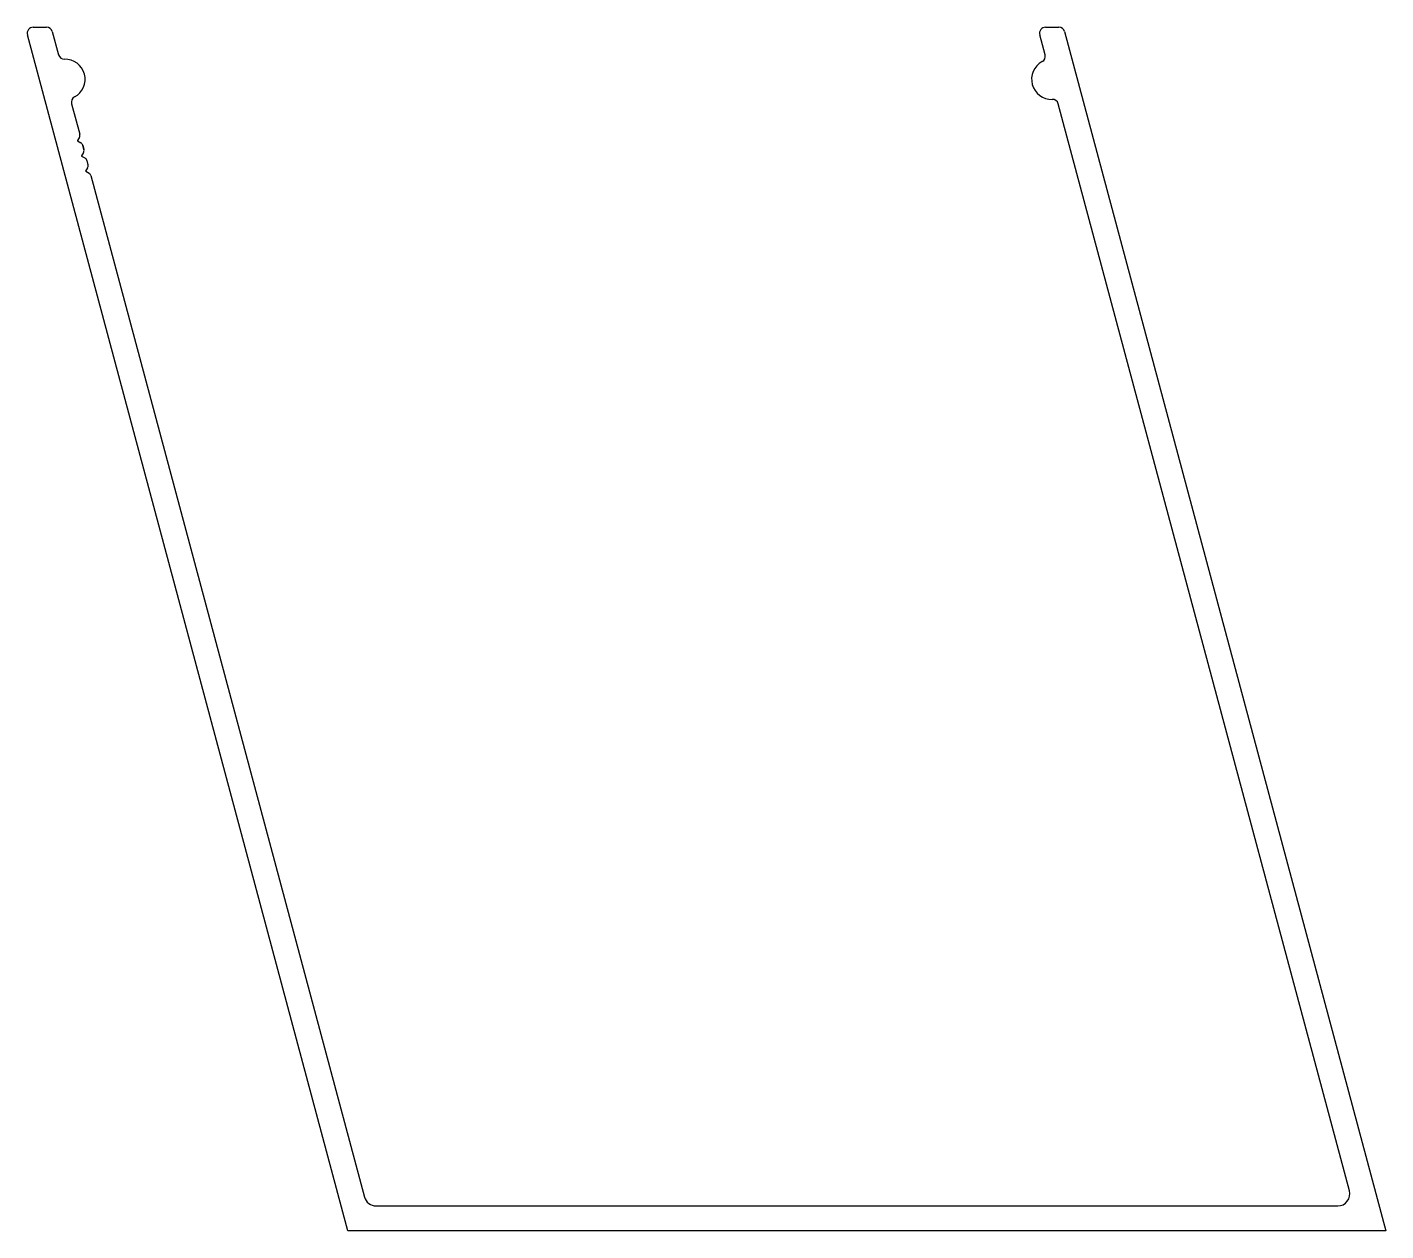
# Model space of a CAD drawing. Extents: x -53.1 to 33, y 2.9 to 79.
import ezdxf

# ---------------------------------------------------------------- set-up
doc = ezdxf.new("R2010")
doc.units = 0
doc.layers.add('1', color=7, linetype='CONTINUOUS')

msp = doc.modelspace()

# ---------------------------------------------------------------- linework, layer by layer
at = {"layer": '1', "color": 7, "linetype": 'CONTINUOUS'}
for p, q in [((-32.775, 2.85), (-53.065, 78.571)), ((-52.698, 79.05), (-51.854, 79.05)), ((-51.487, 78.768), (-51.094, 77.301)), ((11.385, 77.301), (11.045, 78.571)), ((11.412, 79.05), (12.256, 79.05)), ((12.623, 78.768), (32.965, 2.85)), ((-50.263, 74.199), (-49.745, 72.267)), ((30.656, 5.382), (12.217, 74.199)), ((-49.77, 72.077), (-49.891, 71.868)), ((-49.888, 71.857), (-49.679, 71.736)), ((-49.745, 72.267), (-49.745, 72.267)), ((-49.745, 72.267), (-49.745, 72.267)), ((-49.745, 72.267), (-49.745, 72.267)), ((-49.562, 71.584), (-49.486, 71.301)), ((-49.486, 71.301), (-49.562, 71.584)), ((-49.562, 71.584), (-49.486, 71.301)), ((-49.486, 71.301), (-49.562, 71.584)), ((-49.562, 71.584), (-49.486, 71.301)), ((-49.511, 71.111), (-49.632, 70.902)), ((-49.629, 70.891), (-49.42, 70.77)), ((-49.303, 70.618), (-49.228, 70.335)), ((-49.253, 70.146), (-49.374, 69.936)), ((-49.371, 69.925), (-49.161, 69.804)), ((-49.045, 69.652), (-49.045, 69.652)), ((-49.045, 69.652), (-49.045, 69.652)), ((-49.045, 69.652), (-31.718, 4.988)), ((-30.984, 4.425), (29.922, 4.425)), ((32.965, 2.85), (-32.775, 2.85))]:
    msp.add_line(p, q, dxfattribs=at)
for centre, radius, start, end in [((-52.698, 78.67), 0.38, 90, 195), ((-51.854, 78.67), 0.38, 15, 90), ((11.412, 78.67), 0.38, 90, 195), ((12.256, 78.67), 0.38, 15, 90), ((-50.727, 77.399), 0.38, 195, 271.68508), ((-50.678, 75.75), 1.27, 298.31492, 91.68508), ((11.801, 75.75), 1.27, 118.31492, 271.68508), ((11.018, 77.202), 0.38, 298.31492, 15), ((-49.896, 74.297), 0.38, 118.31492, 195), ((11.85, 74.1), 0.38, 15, 91.68508), ((-49.884, 71.864), 0.008, 150, 240), ((-49.987, 72.202), 0.25, 330, 15), ((-49.804, 71.519), 0.25, 15, 60), ((-49.625, 70.898), 0.008, 150, 240), ((-49.728, 71.236), 0.25, 330, 15), ((-49.545, 70.553), 0.25, 15, 60), ((-49.367, 69.932), 0.008, 150, 240), ((-49.469, 70.271), 0.25, 330, 15), ((-49.286, 69.588), 0.25, 15, 60), ((29.922, 5.185), 0.76, 270, 15), ((-30.984, 5.185), 0.76, 195, 270)]:
    msp.add_arc(centre, radius, start, end, dxfattribs=at)

doc.saveas('drawing.dxf')
